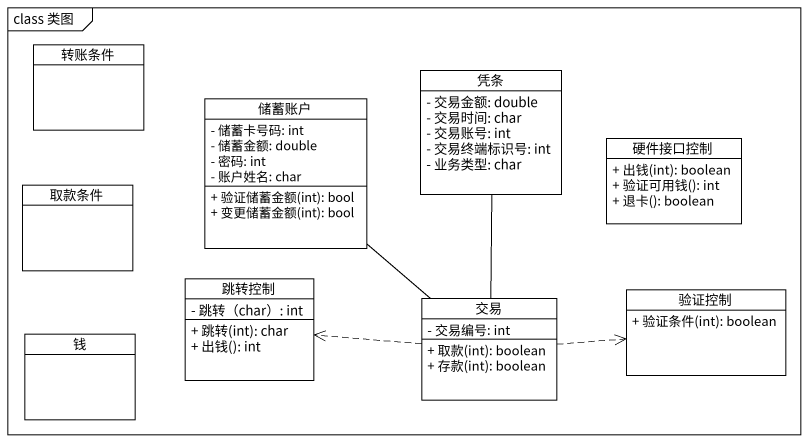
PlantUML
@startuml
mainframe class 类图
hide circle
hide empty members
skinparam classAttributeIconSize 0
class 转账条件
class 储蓄账户 {
  - 储蓄卡号码: int
  - 储蓄金额: double
  - 密码: int
  - 账户姓名: char
  + 验证储蓄金额(int): bool
  + 变更储蓄金额(int): bool
}
class 凭条 {
  - 交易金额: double
  - 交易时间: char
  - 交易账号: int
  - 交易终端标识号: int
  - 业务类型: char
}
class 硬件接口控制 {
  + 出钱(int): boolean
  + 验证可用钱(): int
  + 退卡(): boolean
}
class 取款条件
class 跳转控制 {
  - 跳转（char）: int
  + 跳转(int): char
  + 出钱(): int
}
class 钱
class 交易 {
  - 交易编号: int
  + 取款(int): boolean
  + 存款(int): boolean
}
class 验证控制 {
  + 验证条件(int): boolean
}
储蓄账户 -- 交易
交易 -up- 凭条
交易 .left.> 跳转控制
交易 .right.> 验证控制
@enduml
